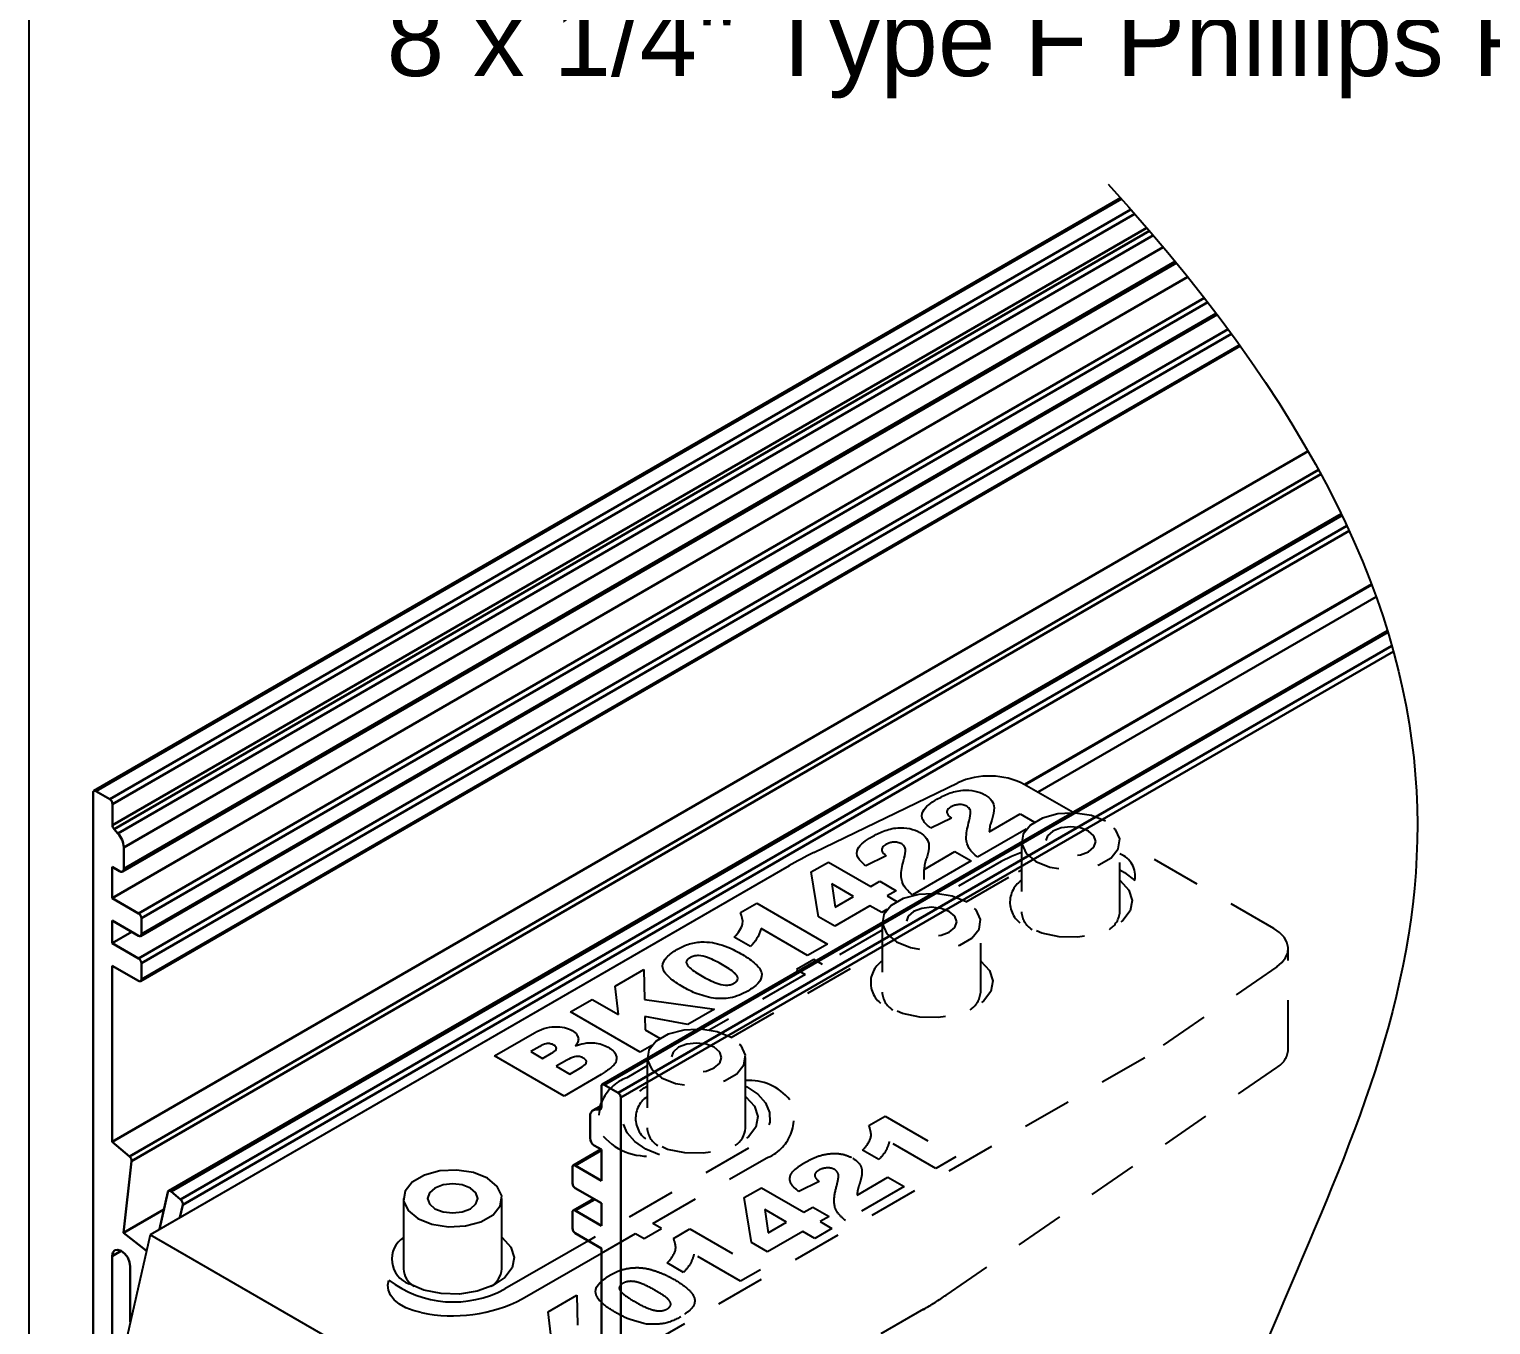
# Model space of a CAD drawing. Extents: x -1.2 to 11.7, y -13.3 to 0.
# Drawn here: x 0 to 3.71, y -10.196 to -6.909 of the extents above; entities that cross this region are included whole.
import ezdxf
from ezdxf import colors
from ezdxf.entities.mleader import LeaderData, LeaderLine
from ezdxf.math import Vec2, Vec3

# ---------------------------------------------------------------- set-up
doc = ezdxf.new("R2010")
doc.units = 0
doc.header["$LTSCALE"] = 0.5
doc.header["$MEASUREMENT"] = 0
doc.linetypes.add('HIDDEN', pattern=[0.375, 0.25, -0.125])
for name, color, linetype in [('Dimension', 10, 'CONTINUOUS'), ('FAB DWG', 221, 'CONTINUOUS'), ('Housing', 150, 'CONTINUOUS')]:
    doc.layers.add(name, color=color, linetype=linetype)
doc.layers.add('Jig', color=41, linetype='CONTINUOUS', lineweight=13)
doc.layers.add('Text-Unprinted', color=131, linetype='CONTINUOUS', plot=False)
doc.styles.get("Standard").update_dxf_attribs({"font": 'arial.ttf'})

msp = doc.modelspace()

# ---------------------------------------------------------------- linework, layer by layer
at = {"layer": 'Dimension', "transparency": 16777216}
msp.add_open_spline([(2.7389, -7.3014), (3.8872, -8.5595), (3.1675, -10.1033), (2.5841, -11.6177), (3.0987, -12.2446)], degree=3, dxfattribs=at)
at = {"layer": 'Housing', "lineweight": 30, "transparency": 16777216}
for p, q in [((2.7707, -7.3365), (0.164, -8.8413)), ((2.7727, -7.3387), (0.169, -8.8418)), ((2.7967, -7.3657), (0.2044, -8.8622)), ((2.8062, -7.3765), (0.2114, -8.8745)), ((2.8373, -7.4123), (0.2114, -8.9282)), ((2.8442, -7.4203), (0.2154, -8.9378)), ((2.8537, -7.4313), (0.2251, -8.9488)), ((2.8788, -7.4611), (0.2399, -8.9845)), ((0.2368, -9.0455), (2.9121, -7.5011)), ((2.9092, -7.4977), (0.2399, -9.0387)), ((2.9411, -7.5369), (0.2107, -9.1132)), ((2.983, -7.59), (0.2777, -9.1518)), ((2.9918, -7.6013), (0.2847, -9.1641)), ((0.2827, -9.2095), (3.0152, -7.632)), ((3.0134, -7.6296), (0.2847, -9.2049)), ((3.0433, -7.6696), (0.2777, -9.2661)), ((0.2827, -9.3238), (3.0742, -7.7122)), ((3.0517, -7.681), (0.2847, -9.2784)), ((3.0725, -7.7098), (0.2847, -9.3192)), ((3.2464, -7.9791), (0.2107, -9.7316)), ((3.2727, -8.0261), (0.2545, -9.7685)), ((3.279, -8.0377), (0.2599, -9.7806)), ((3.3302, -8.1378), (0.3537, -9.8561)), ((3.3323, -8.142), (0.3603, -9.8577)), ((3.345, -8.1689), (0.3844, -9.8781)), ((3.3508, -8.1815), (0.3897, -9.8909)), ((3.4073, -8.3166), (2.5266, -8.8251)), ((2.5281, -8.8259), (3.4078, -8.3181)), ((3.4191, -8.3487), (2.5602, -8.8445)), ((3.4479, -8.4353), (1.4543, -9.5862)), ((3.4488, -8.4382), (1.4593, -9.5867)), ((3.459, -8.4731), (1.4947, -9.6071)), ((3.4629, -8.4872), (1.5017, -9.6193)), ((0.1619, -8.8459), (0.1619, -12.2059)), ((0.2044, -8.8622), (0.169, -8.8418)), ((0.2114, -8.9282), (0.2114, -8.8745)), ((0.2251, -8.9488), (0.2154, -8.9378)), ((0.2399, -9.0387), (0.2399, -8.9845)), ((0.2107, -9.0341), (0.2293, -9.0448)), ((0.2107, -9.1132), (0.2107, -9.0341)), ((0.2777, -9.1518), (0.2107, -9.1132)), ((0.2107, -9.1703), (0.2777, -9.209)), ((0.2107, -9.2275), (0.2107, -9.1703)), ((0.2602, -9.1989), (0.2107, -9.2275)), ((0.2847, -9.2049), (0.2847, -9.1641)), ((0.2777, -9.2661), (0.2107, -9.2275)), ((0.2107, -9.2846), (0.2777, -9.3233)), ((0.2107, -9.7316), (0.2107, -9.2846)), ((0.2847, -9.3192), (0.2847, -9.2784)), ((1.4523, -9.5908), (1.4523, -9.6445)), ((1.4947, -9.6071), (1.4593, -9.5867)), ((1.4523, -9.6391), (1.4315, -9.6511)), ((1.4523, -9.6414), (1.4386, -9.6493)), ((1.5017, -12.9794), (1.5017, -9.6193)), ((1.4238, -9.668), (1.4238, -9.7221)), ((1.4483, -9.6495), (1.4386, -9.6493)), ((1.4515, -9.6476), (1.4483, -9.6495)), ((0.2545, -9.7685), (0.2107, -9.7316)), ((1.4516, -9.7504), (1.381, -9.7912)), ((1.453, -9.753), (1.386, -9.7917)), ((1.4344, -9.7405), (1.453, -9.7512)), ((1.453, -9.7512), (1.453, -9.8303)), ((0.2392, -9.9622), (0.2599, -9.7806)), ((1.453, -9.8303), (1.386, -9.7917)), ((1.379, -9.7957), (1.379, -9.8366)), ((0.3518, -9.859), (0.3305, -9.9534)), ((0.3844, -9.8781), (0.3603, -9.8577)), ((1.386, -9.8488), (1.453, -9.8875)), ((0.3419, -9.903), (0.2392, -9.9622)), ((0.3824, -9.9234), (0.3897, -9.8909)), ((1.4326, -9.8757), (1.381, -9.9055)), ((1.4355, -9.8774), (1.386, -9.906)), ((1.453, -9.8875), (1.453, -9.9446)), ((1.379, -9.9101), (1.379, -9.9509)), ((1.453, -9.9446), (1.386, -9.906)), ((0.2974, -10.0077), (0.2392, -9.9622)), ((1.386, -9.9631), (1.453, -10.0018)), ((0.2337, -10.0082), (0.2107, -10.0214)), ((1.453, -10.0018), (1.453, -10.4487)), ((0.2107, -11.1887), (0.2107, -10.0214)), ((0.2566, -10.048), (0.2566, -10.1881))]:
    msp.add_line(p, q, dxfattribs=at)
at = {"layer": 'Housing', "lineweight": 30, "transparency": 16777216, "flags": 128}
for points in [[(1.4523, -9.6333), (1.4502, -9.6379), (1.4491, -9.6409)], [(0.3603, -9.8577), (0.3589, -9.8567), (0.3575, -9.856), (0.3562, -9.8557), (0.3549, -9.8557), (0.3538, -9.856), (0.3529, -9.8567), (0.3522, -9.8577), (0.3518, -9.859)], [(0.2107, -10.0214), (0.2124, -10.0123), (0.2174, -10.0065), (0.2249, -10.0051), (0.2337, -10.0082), (0.2425, -10.0153), (0.2499, -10.0253), (0.2549, -10.0368), (0.2566, -10.048)]]:
    msp.add_lwpolyline(points, dxfattribs=at)
at = {"layer": 'Housing', "lineweight": 30, "transparency": 16777216}
for centre, radius, start, end in [((0.1662, -8.8452), 0.00437, 50.8649, 189.225), ((0.1961, -8.8752), 0.0154, 2.6055, 57.3945), ((0.2269, -8.9274), 0.0155, 182.7706, 222.1811), ((0.1826, -8.9873), 0.0574, 2.7706, 42.1811), ((0.2334, -9.0397), 0.00655, 230.8026, 9.2112), ((0.2694, -9.1648), 0.0154, 2.6055, 57.3945), ((0.2804, -9.2056), 0.00437, 230.7967, 9.214), ((0.2694, -9.2791), 0.0154, 2.6055, 57.3945), ((0.2804, -9.3199), 0.00437, 230.7967, 9.214), ((1.4566, -9.5901), 0.00437, 50.7967, 189.214), ((1.4864, -9.62), 0.0154, 2.6055, 57.3945), ((1.448, -9.6452), 0.0043, 273.1976, 10.0373), ((1.4395, -9.6652), 0.0159, 93.198, 190.0387), ((1.4468, -9.7211), 0.0231, 182.6062, 237.395), ((0.2448, -9.7801), 0.0151, 358.2494, 50.1244), ((1.3833, -9.795), 0.00437, 50.7967, 189.214), ((1.3943, -9.8359), 0.0154, 182.6055, 237.3945), ((0.3751, -9.8894), 0.0146, 354.0461, 50.793), ((1.3833, -9.9094), 0.00437, 50.7967, 189.214), ((1.3943, -9.9502), 0.0154, 182.6055, 237.3945)]:
    msp.add_arc(centre, radius, start, end, dxfattribs=at)
at = {"layer": 'Jig', "linetype": 'Continuous', "lineweight": 25, "transparency": 16777216}
for p, q in [((1.9915, -8.9976), (2.3572, -8.8204)), ((2.6497, -8.8961), (2.5259, -8.8247)), ((2.4371, -8.9447), (2.5153, -8.8995)), ((2.5153, -8.8995), (2.5516, -8.9205)), ((2.6516, -8.8972), (2.6497, -8.8961)), ((2.3408, -8.9101), (2.2888, -8.9358)), ((2.531, -8.9382), (2.4074, -9.0095)), ((2.5188, -8.9692), (2.5188, -8.9717)), ((2.1755, -9.0056), (2.1235, -9.0312)), ((2.2718, -9.0401), (2.35, -8.995)), ((2.35, -8.995), (2.3913, -9.0188)), ((1.9287, -9.0308), (0.3066, -9.9672)), ((1.9849, -9.0467), (2.0286, -9.0215)), ((2.0036, -9.1608), (1.9849, -9.0467)), ((2.0286, -9.0215), (2.1365, -9.0838)), ((2.3913, -9.0188), (2.2421, -9.105)), ((2.2718, -9.0656), (2.2718, -9.0401)), ((2.5112, -9.0458), (2.5188, -9.0417)), ((2.0373, -9.0769), (2.0456, -9.1362)), ((2.0928, -9.1089), (2.0373, -9.0769)), ((2.1365, -9.0838), (2.1594, -9.0705)), ((2.1594, -9.0705), (2.2007, -9.0944)), ((1.8059, -9.15), (1.8472, -9.1262)), ((1.8472, -9.1262), (2.0263, -9.2296)), ((2.0456, -9.1362), (2.0928, -9.1089)), ((2.2007, -9.0944), (2.1778, -9.1076)), ((2.1778, -9.1076), (2.2026, -9.1219)), ((2.0446, -9.1845), (2.0036, -9.1608)), ((2.1342, -9.1328), (2.0446, -9.1845)), ((2.164, -9.15), (2.1342, -9.1328)), ((2.1774, -9.1423), (2.164, -9.15)), ((1.9758, -9.2587), (1.8576, -9.1905)), ((2.1653, -9.1734), (2.1653, -9.1758)), ((1.8311, -9.2362), (1.7898, -9.2123)), ((2.0263, -9.2296), (1.9758, -9.2587)), ((1.9919, -9.269), (1.9477, -9.2946)), ((1.9978, -9.2724), (1.9919, -9.269)), ((1.487, -9.3368), (1.5602, -9.2945)), ((1.5602, -9.2945), (1.5618, -9.37)), ((1.9477, -9.2946), (1.9536, -9.298)), ((1.4962, -9.4086), (1.487, -9.3368)), ((1.3743, -9.4018), (1.4294, -9.37)), ((1.4294, -9.37), (1.4962, -9.4086)), ((1.5618, -9.37), (1.7393, -9.3952)), ((1.551, -9.5039), (1.3743, -9.4018)), ((1.5627, -9.4137), (1.5634, -9.4474)), ((1.672, -9.4341), (1.5627, -9.4137)), ((1.7393, -9.3952), (1.672, -9.4341)), ((1.1814, -9.5132), (1.2827, -9.4547)), ((1.5634, -9.4474), (1.6012, -9.4692)), ((1.2958, -9.4895), (1.2732, -9.5026)), ((1.5808, -9.4867), (1.551, -9.5039)), ((1.3582, -9.6152), (1.1814, -9.5132)), ((1.2732, -9.5026), (1.3031, -9.5198)), ((1.3031, -9.5198), (1.3254, -9.5069)), ((1.3649, -9.5239), (1.3375, -9.5397)), ((1.5686, -9.5178), (1.5686, -9.5202)), ((1.8186, -9.6964), (1.8186, -9.5178)), ((1.3375, -9.5397), (1.372, -9.5596)), ((1.4522, -9.5609), (1.3582, -9.6152)), ((1.372, -9.5596), (1.3994, -9.5437)), ((1.561, -9.5943), (1.5686, -9.59)), ((0.9499, -9.875), (0.9499, -10.0536)), ((1.1999, -10.0536), (1.1999, -9.875)), ((0.3066, -9.9672), (0.2295, -10.308)), ((1.1803, -10.4716), (0.3066, -9.9672)), ((1.4194, -9.9823), (1.2075, -10.1046)), ((1.2517, -10.1301), (1.453, -10.0139)), ((1.3169, -10.1632), (1.3901, -10.1209)), ((1.3901, -10.1209), (1.3917, -10.1964)), ((1.3261, -10.235), (1.3169, -10.1632))]:
    msp.add_line(p, q, dxfattribs=at)
at = {"layer": 'Jig', "linetype": 'HIDDEN', "lineweight": 25, "transparency": 16777216}
for p, q in [((2.5188, -8.9717), (2.5188, -9.1479)), ((3.1594, -9.1904), (2.7686, -8.9648)), ((2.7688, -9.1479), (2.7688, -8.9692)), ((2.467, -9.0203), (2.3226, -9.1037)), ((2.3787, -9.1223), (2.5112, -9.0458)), ((2.1653, -9.1945), (2.014, -9.2818)), ((2.1653, -9.1758), (2.1653, -9.352)), ((2.4153, -9.352), (2.4153, -9.1734)), ((1.782, -9.4668), (2.1653, -9.2455)), ((2.014, -9.2818), (1.9978, -9.2724)), ((3.196, -9.4966), (3.196, -9.2414)), ((1.9698, -9.3073), (1.726, -9.4481)), ((1.9536, -9.298), (1.9698, -9.3073)), ((3.1668, -9.2878), (2.8322, -9.518)), ((2.8322, -9.518), (1.2766, -10.416)), ((1.5686, -9.5202), (1.5686, -9.6964)), ((1.5686, -9.5389), (1.5169, -9.5688)), ((2.3279, -10.1202), (3.1668, -9.543)), ((2.1317, -9.6902), (2.173, -9.6663)), ((2.173, -9.6663), (2.3521, -9.7697)), ((1.8262, -9.7474), (1.4194, -9.9823)), ((2.1569, -9.7763), (2.1156, -9.7524)), ((2.3016, -9.7988), (2.1834, -9.7306)), ((1.5831, -9.9388), (1.8704, -9.7729)), ((2.3521, -9.7697), (2.3016, -9.7988)), ((2.1017, -9.8665), (2.1799, -9.8214)), ((2.1799, -9.8214), (2.2212, -9.8452)), ((1.8148, -9.8731), (1.8585, -9.8479)), ((1.8585, -9.8479), (1.9664, -9.9102)), ((2.0054, -9.832), (1.9534, -9.8576)), ((2.2212, -9.8452), (2.072, -9.9314)), ((1.8335, -9.9872), (1.8148, -9.8731)), ((1.9227, -9.9353), (1.8672, -9.9033)), ((1.8672, -9.9033), (1.8755, -9.9626)), ((1.9664, -9.9102), (1.9893, -9.8969)), ((1.9893, -9.8969), (2.0307, -9.9208)), ((1.6052, -9.9515), (1.5831, -9.9388)), ((1.8755, -9.9626), (1.9227, -9.9353)), ((2.0307, -9.9208), (2.0077, -9.934)), ((2.0077, -9.934), (2.0375, -9.9512)), ((1.453, -10.0139), (1.539, -9.9643)), ((1.539, -9.9643), (1.561, -9.977)), ((1.561, -9.977), (1.6052, -9.9515)), ((1.6358, -9.9764), (1.6771, -9.9526)), ((1.6771, -9.9526), (1.8562, -10.056)), ((1.9641, -9.9592), (1.8745, -10.0109)), ((1.9939, -9.9764), (1.9641, -9.9592)), ((2.0375, -9.9512), (1.9939, -9.9764)), ((1.8057, -10.0851), (1.6875, -10.0169)), ((1.8745, -10.0109), (1.8335, -9.9872)), ((1.661, -10.0626), (1.6197, -10.0387)), ((1.8562, -10.056), (1.8057, -10.0851)), ((2.2703, -10.1564), (1.3545, -10.6851))]:
    msp.add_line(p, q, dxfattribs=at)
at = {"layer": 'Jig', "linetype": 'Continuous', "lineweight": 25, "transparency": 16777216, "flags": 128}
for points in [[(2.6469, -8.8978), (2.6115, -8.8995), (2.5721, -8.9101), (2.5414, -8.9279), (2.5231, -8.9506), (2.52, -8.971)], [(2.7322, -8.9182), (2.6966, -8.9038), (2.6547, -8.8974), (2.6469, -8.8978)], [(2.2933, -9.1019), (2.2579, -9.1036), (2.2186, -9.1142), (2.1879, -9.132), (2.1695, -9.1547), (2.1664, -9.1751)], [(2.3786, -9.1223), (2.3431, -9.108), (2.3011, -9.1015), (2.2933, -9.1019)], [(1.6967, -9.4463), (1.6613, -9.4481), (1.6219, -9.4587), (1.5912, -9.4764), (1.5729, -9.4991), (1.5698, -9.5195)], [(1.782, -9.4667), (1.7465, -9.4524), (1.7045, -9.4459), (1.6967, -9.4463)], [(1.1633, -9.8239), (1.1277, -9.8096), (1.0858, -9.8031), (1.0426, -9.8053), (1.0032, -9.8158), (0.9725, -9.8336), (0.9542, -9.8563), (0.9504, -9.8812), (0.9616, -9.9054), (0.9865, -9.926), (1.0221, -9.9404), (1.064, -9.9468), (1.1073, -9.9447), (1.1466, -9.9341), (1.1773, -9.9163), (1.1957, -9.8936), (1.1994, -9.8687), (1.1882, -9.8445), (1.1633, -9.8239)], [(1.1202, -9.8488), (1.0994, -9.8408), (1.0749, -9.838), (1.0504, -9.8408), (1.0297, -9.8488), (1.0158, -9.8608), (1.0109, -9.875), (1.0158, -9.8891), (1.0297, -9.9011), (1.0504, -9.9091), (1.0749, -9.9119), (1.0994, -9.9091), (1.1202, -9.9011), (1.134, -9.8891), (1.1389, -9.875), (1.134, -9.8608), (1.1202, -9.8488)], [(1.1999, -9.9739), (1.2006, -9.9745), (1.2224, -9.9983), (1.2311, -10.0247), (1.2258, -10.0514), (1.2072, -10.076), (1.1768, -10.0964), (1.1374, -10.1107), (1.0924, -10.1177), (1.0459, -10.1167), (1.0019, -10.1078), (0.9644, -10.0918)], [(0.9952, -10.1648), (0.9746, -10.1596), (0.9559, -10.1523), (0.9398, -10.1432), (0.9268, -10.1325), (0.9173, -10.1207), (0.9117, -10.1081), (0.9101, -10.0951), (0.9125, -10.0822)]]:
    msp.add_lwpolyline(points, dxfattribs=at)
at = {"layer": 'Jig', "linetype": 'HIDDEN', "lineweight": 25, "transparency": 16777216, "flags": 128}
for points in [[(2.52, -8.971), (2.5193, -8.9755), (2.5305, -8.9997), (2.5554, -9.0203), (2.591, -9.0346), (2.6329, -9.0411), (2.6762, -9.039), (2.7155, -9.0284), (2.7462, -9.0106), (2.7645, -8.9879), (2.7683, -8.963), (2.7571, -8.9388), (2.7322, -8.9182)], [(2.6891, -8.9431), (2.6683, -8.9351), (2.6438, -8.9323), (2.6193, -8.9351), (2.5986, -8.9431), (2.5847, -8.9551), (2.5798, -8.9692), (2.5847, -8.9834), (2.5986, -8.9954), (2.6193, -9.0034), (2.6438, -9.0062), (2.6683, -9.0034), (2.6891, -8.9954), (2.7029, -8.9834), (2.7078, -8.9692), (2.7029, -8.9551), (2.6891, -8.9431)], [(2.5188, -8.9974), (2.4932, -9.0072), (2.467, -9.0203)], [(2.7688, -9.0417), (2.7807, -9.0484), (2.8062, -9.0682)], [(2.7688, -9.0682), (2.7695, -9.0688), (2.7913, -9.0926), (2.7999, -9.119), (2.7947, -9.1457), (2.7761, -9.1703), (2.7457, -9.1907), (2.7063, -9.205), (2.6613, -9.212), (2.6148, -9.211), (2.5708, -9.2021), (2.5333, -9.1861)], [(2.1664, -9.1751), (2.1657, -9.1796), (2.177, -9.2038), (2.2019, -9.2244), (2.2374, -9.2388), (2.2794, -9.2452), (2.3226, -9.2431), (2.3619, -9.2325), (2.3926, -9.2147), (2.411, -9.192), (2.4148, -9.1671), (2.4035, -9.1429), (2.3786, -9.1223)], [(2.3355, -9.1472), (2.3147, -9.1392), (2.2903, -9.1364), (2.2658, -9.1392), (2.245, -9.1472), (2.2311, -9.1592), (2.2263, -9.1734), (2.2311, -9.1875), (2.245, -9.1995), (2.2658, -9.2075), (2.2903, -9.2103), (2.3147, -9.2075), (2.3355, -9.1995), (2.3494, -9.1875), (2.3543, -9.1734), (2.3494, -9.1592), (2.3355, -9.1472)], [(3.1668, -9.2878), (3.18, -9.2768), (3.1894, -9.2646), (3.1948, -9.2516), (3.1959, -9.2383), (3.1928, -9.225), (3.1855, -9.2124), (3.1742, -9.2007), (3.1594, -9.1904)], [(2.4153, -9.2723), (2.416, -9.2729), (2.4377, -9.2967), (2.4464, -9.3231), (2.4412, -9.3498), (2.4226, -9.3744), (2.3922, -9.3948), (2.3527, -9.4091), (2.3077, -9.4161), (2.2612, -9.4151), (2.2172, -9.4062), (2.1798, -9.3902)], [(1.5698, -9.5195), (1.5691, -9.5241), (1.5803, -9.5483), (1.6052, -9.5688), (1.6408, -9.5832), (1.6827, -9.5897), (1.726, -9.5875), (1.7653, -9.5769), (1.796, -9.5592), (1.8144, -9.5365), (1.8182, -9.5115), (1.8069, -9.4873), (1.782, -9.4667)], [(1.7389, -9.4916), (1.7181, -9.4836), (1.6936, -9.4808), (1.6691, -9.4836), (1.6484, -9.4916), (1.6345, -9.5036), (1.6296, -9.5178), (1.6345, -9.5319), (1.6484, -9.5439), (1.6691, -9.5519), (1.6936, -9.5547), (1.7181, -9.5519), (1.7389, -9.5439), (1.7528, -9.5319), (1.7576, -9.5178), (1.7528, -9.5036), (1.7389, -9.4916)], [(1.5999, -9.7646), (1.5655, -9.7499), (1.5377, -9.731), (1.5181, -9.709), (1.5077, -9.685), (1.507, -9.6603), (1.5161, -9.6361), (1.5344, -9.6137), (1.561, -9.5943)], [(1.8186, -9.5902), (1.8218, -9.5919), (1.8495, -9.6107), (1.8691, -9.6327), (1.8795, -9.6567), (1.8802, -9.6815), (1.8712, -9.7057), (1.8529, -9.728), (1.8262, -9.7474)], [(1.8186, -9.6168), (1.8193, -9.6173), (1.8411, -9.6411), (1.8498, -9.6675), (1.8446, -9.6942), (1.8259, -9.7189), (1.7956, -9.7392), (1.7561, -9.7536), (1.7111, -9.7605), (1.6646, -9.7595), (1.6206, -9.7506), (1.5831, -9.7347)]]:
    msp.add_lwpolyline(points, dxfattribs=at)
at = {"layer": 'Jig', "linetype": 'Continuous', "lineweight": 25, "transparency": 16777216}
for centre, radius, start, end in [((2.4371, -8.9975), 0.1943, 62.8052, 114.3071), ((1.8277, -9.7073), 0.1318, 38.7082, 93.9667), ((1.7587, -9.6908), 0.0602, 303.4235, 354.6466), ((0.9873, -10.0292), 0.0667, 124.1136, 249.9227), ((1.0056, -10.0505), 0.0558, 183.1448, 238.7852), ((1.14, -10.048), 0.0602, 303.4235, 354.6466), ((1.0773, -9.8661), 0.2717, 232.6702, 298.6374), ((1.0745, -9.7859), 0.3871, 258.1851, 297.2428)]:
    msp.add_arc(centre, radius, start, end, dxfattribs=at)
at = {"layer": 'Jig', "linetype": 'HIDDEN', "lineweight": 25, "transparency": 16777216}
for centre, radius, start, end in [((2.7484, -9.0565), 0.059, 348.4828, 69.7566), ((2.5562, -9.1235), 0.0667, 124.1136, 249.9227), ((2.5745, -9.1448), 0.0558, 183.1448, 238.7852), ((2.7089, -9.1423), 0.0602, 303.4235, 354.6466), ((2.2027, -9.3276), 0.0667, 124.1136, 249.9227), ((2.2209, -9.3489), 0.0558, 183.1448, 238.7852), ((2.3553, -9.3464), 0.0602, 303.4235, 354.6466), ((3.138, -9.4924), 0.0582, 299.6454, 355.8931), ((1.5538, -9.6701), 0.1078, 110.0633, 205.6985), ((1.606, -9.672), 0.0667, 124.1136, 249.9227), ((1.8334, -9.6716), 0.1078, 290.0633, 25.6985), ((1.5695, -9.6171), 0.1506, 221.496, 281.6378), ((1.6243, -9.6933), 0.0558, 183.1448, 238.7852)]:
    msp.add_arc(centre, radius, start, end, dxfattribs=at)
at = {"layer": 'Jig', "linetype": 'Continuous', "lineweight": 25, "transparency": 16777216}
msp.add_ellipse((2.0718, -9.0529), major_axis=(0.2809, 0.12), ratio=0.273814, start_param=1.74249, end_param=1.985316, dxfattribs=at)
at = {"layer": 'Jig', "linetype": 'HIDDEN', "lineweight": 25, "transparency": 16777216}
msp.add_ellipse((2.2321, -10.0738), major_axis=(0.2425, 0.1434), ratio=0.321847, start_param=4.679897, end_param=4.922723, dxfattribs=at)
at = {"layer": 'Jig', "linetype": 'Continuous', "lineweight": 25, "transparency": 16777216}
for points, knots in [([(2.2888, -8.9358), (2.281, -8.9293), (2.2655, -8.9165), (2.2652, -8.8934), (2.2823, -8.8757), (2.2968, -8.8669), (2.3041, -8.8624)], [0, 0, 0, 0, 0.280623, 0.558416, 0.778754, 1, 1, 1, 1]), ([(2.3041, -8.8624), (2.3135, -8.8572), (2.3324, -8.8468), (2.3666, -8.838), (2.4017, -8.8398), (2.4181, -8.8471), (2.4262, -8.8508)], [0, 0, 0, 0, 0.281517, 0.560668, 0.780351, 1, 1, 1, 1]), ([(2.4262, -8.8508), (2.4327, -8.8556), (2.4457, -8.8653), (2.4513, -8.8874), (2.447, -8.9028), (2.4444, -8.9122)], [0, 0, 0, 0, 0.279129, 0.558974, 1, 1, 1, 1]), ([(2.3398, -8.8816), (2.3364, -8.8839), (2.3297, -8.8885), (2.3284, -8.8998), (2.3361, -8.9062), (2.3408, -8.9101)], [0, 0, 0, 0, 0.2806478, 0.5594256, 1, 1, 1, 1]), ([(2.3805, -8.88), (2.377, -8.8786), (2.3701, -8.8756), (2.3577, -8.8756), (2.3473, -8.8778), (2.3423, -8.8803), (2.3398, -8.8816)], [0, 0, 0, 0, 0.278882, 0.558608, 0.779176, 1, 1, 1, 1]), ([(2.3847, -8.9227), (2.3869, -8.9146), (2.39, -8.9034), (2.3896, -8.8883), (2.3835, -8.8828), (2.3805, -8.88)], [0, 0, 0, 0, 0.561613, 0.781775, 1, 1, 1, 1]), ([(2.1388, -8.9579), (2.1482, -8.9526), (2.1671, -8.9422), (2.2013, -8.9334), (2.2364, -8.9352), (2.2528, -8.9425), (2.2609, -8.9462)], [0, 0, 0, 0, 0.281517, 0.560668, 0.780351, 1, 1, 1, 1]), ([(2.4074, -9.0095), (2.3994, -9.0024), (2.3834, -8.9881), (2.3759, -8.9574), (2.3814, -8.9359), (2.3847, -8.9227)], [0, 0, 0, 0, 0.279558, 0.55925, 1, 1, 1, 1]), ([(2.4444, -8.9122), (2.4432, -8.9159), (2.4412, -8.9219), (2.4386, -8.9303), (2.4375, -8.9375), (2.4372, -8.9423), (2.4371, -8.9447)], [0, 0, 0, 0, 0.340042, 0.560046, 0.779991, 1, 1, 1, 1]), ([(2.1235, -9.0312), (2.1157, -9.0248), (2.1002, -9.0119), (2.0999, -8.9889), (2.117, -8.9712), (2.1315, -8.9623), (2.1388, -8.9579)], [0, 0, 0, 0, 0.2806228, 0.5584158, 0.7787536, 1, 1, 1, 1]), ([(2.1745, -8.977), (2.1711, -8.9793), (2.1644, -8.9839), (2.1631, -8.9952), (2.1708, -9.0016), (2.1755, -9.0056)], [0, 0, 0, 0, 0.280648, 0.559426, 1, 1, 1, 1]), ([(2.2152, -8.9755), (2.2117, -8.974), (2.2048, -8.971), (2.1924, -8.9711), (2.182, -8.9732), (2.177, -8.9757), (2.1745, -8.977)], [0, 0, 0, 0, 0.278882, 0.558608, 0.779176, 1, 1, 1, 1]), ([(2.2194, -9.0181), (2.2216, -9.0101), (2.2247, -8.9988), (2.2243, -8.9837), (2.2182, -8.9782), (2.2152, -8.9755)], [0, 0, 0, 0, 0.5616127, 0.7817748, 1, 1, 1, 1]), ([(2.2609, -8.9462), (2.2674, -8.9511), (2.2804, -8.9608), (2.286, -8.9829), (2.2817, -8.9983), (2.2791, -9.0077)], [0, 0, 0, 0, 0.279129, 0.558974, 1, 1, 1, 1]), ([(2.2791, -9.0077), (2.2779, -9.0113), (2.2759, -9.0173), (2.2733, -9.0257), (2.2722, -9.0329), (2.2719, -9.0377), (2.2718, -9.0401)], [0, 0, 0, 0, 0.3400423, 0.5600456, 0.7799907, 1, 1, 1, 1]), ([(2.2421, -9.105), (2.2341, -9.0978), (2.2181, -9.0835), (2.2106, -9.0529), (2.2161, -9.0313), (2.2194, -9.0181)], [0, 0, 0, 0, 0.279558, 0.55925, 1, 1, 1, 1]), ([(1.7898, -9.2123), (1.7994, -9.2011), (1.8164, -9.1812), (1.8091, -9.1595), (1.8059, -9.15)], [0, 0, 0, 0, 0.560663, 1, 1, 1, 1]), ([(1.8576, -9.1905), (1.8547, -9.1994), (1.8496, -9.2154), (1.8368, -9.2298), (1.8311, -9.2362)], [0, 0, 0, 0, 0.559663, 1, 1, 1, 1]), ([(1.6441, -9.2434), (1.6529, -9.2387), (1.6706, -9.2293), (1.7034, -9.2233), (1.7347, -9.225), (1.7514, -9.2301), (1.7598, -9.2326)], [0, 0, 0, 0, 0.280493, 0.559597, 0.779659, 1, 1, 1, 1]), ([(1.7598, -9.2326), (1.769, -9.236), (1.7853, -9.2421), (1.7995, -9.2499), (1.8057, -9.2533)], [0, 0, 0, 0, 0.559917, 1, 1, 1, 1]), ([(1.6594, -9.3385), (1.6472, -9.331), (1.6229, -9.3161), (1.6022, -9.2882), (1.616, -9.2615), (1.6347, -9.2495), (1.6441, -9.2434)], [0, 0, 0, 0, 0.281491, 0.559748, 0.77913, 1, 1, 1, 1]), ([(1.6768, -9.2643), (1.6742, -9.2661), (1.669, -9.2697), (1.6665, -9.2793), (1.68, -9.2945), (1.6968, -9.3043), (1.7081, -9.311)], [0, 0, 0, 0, 0.124956, 0.249616, 0.49815, 1, 1, 1, 1]), ([(1.7599, -9.2825), (1.7482, -9.2758), (1.7307, -9.2658), (1.7035, -9.2582), (1.6865, -9.2597), (1.68, -9.2627), (1.6768, -9.2643)], [0, 0, 0, 0, 0.5018497, 0.750295, 0.8750626, 1, 1, 1, 1]), ([(1.8057, -9.2533), (1.8179, -9.2609), (1.8422, -9.2759), (1.865, -9.3034), (1.8527, -9.3308), (1.8337, -9.3428), (1.8241, -9.3489)], [0, 0, 0, 0, 0.281466, 0.560523, 0.779204, 1, 1, 1, 1]), ([(1.7081, -9.311), (1.7196, -9.3175), (1.7369, -9.3274), (1.7633, -9.3346), (1.7801, -9.3335), (1.7864, -9.3305), (1.7896, -9.3291)], [0, 0, 0, 0, 0.501702, 0.750445, 0.875181, 1, 1, 1, 1]), ([(1.7896, -9.3291), (1.7922, -9.3273), (1.7973, -9.3236), (1.7993, -9.3165), (1.7967, -9.3097), (1.7856, -9.2973), (1.7713, -9.2891), (1.7599, -9.2825)], [0, 0, 0, 0, 0.124746, 0.249408, 0.374355, 0.499578, 1, 1, 1, 1]), ([(1.7367, -9.3673), (1.7206, -9.3634), (1.6917, -9.3565), (1.6693, -9.344), (1.6594, -9.3385)], [0, 0, 0, 0, 0.558507, 1, 1, 1, 1]), ([(1.8241, -9.3489), (1.81, -9.3562), (1.7847, -9.3691), (1.7514, -9.3679), (1.7367, -9.3673)], [0, 0, 0, 0, 0.560178, 1, 1, 1, 1]), ([(1.2827, -9.4547), (1.2903, -9.4508), (1.3052, -9.443), (1.3329, -9.4382), (1.3594, -9.4404), (1.3718, -9.4461), (1.378, -9.449)], [0, 0, 0, 0, 0.280855, 0.560066, 0.780046, 1, 1, 1, 1]), ([(1.378, -9.449), (1.3829, -9.4525), (1.3917, -9.4586), (1.3933, -9.4664), (1.394, -9.4699)], [0, 0, 0, 0, 0.559379, 1, 1, 1, 1]), ([(1.3315, -9.4858), (1.3287, -9.4846), (1.3246, -9.4827), (1.3177, -9.4821), (1.3074, -9.4831), (1.301, -9.4867), (1.2958, -9.4895)], [0, 0, 0, 0, 0.24937, 0.374958, 0.500628, 1, 1, 1, 1]), ([(1.3254, -9.5069), (1.3305, -9.5039), (1.3369, -9.5001), (1.3384, -9.4939), (1.3372, -9.4898), (1.3338, -9.4874), (1.3315, -9.4858)], [0, 0, 0, 0, 0.499034, 0.624473, 0.750181, 1, 1, 1, 1]), ([(1.394, -9.4699), (1.3935, -9.4734), (1.3927, -9.4797), (1.3879, -9.4854), (1.3858, -9.4879)], [0, 0, 0, 0, 0.559166, 1, 1, 1, 1]), ([(1.3858, -9.4879), (1.3934, -9.4854), (1.4084, -9.4806), (1.433, -9.4793), (1.4543, -9.4836), (1.4645, -9.4888), (1.4696, -9.4914)], [0, 0, 0, 0, 0.280595, 0.559686, 0.779638, 1, 1, 1, 1]), ([(1.4696, -9.4914), (1.4741, -9.4943), (1.483, -9.5003), (1.4922, -9.5137), (1.4902, -9.5238), (1.4889, -9.53)], [0, 0, 0, 0, 0.280872, 0.561572, 1, 1, 1, 1]), ([(1.407, -9.5188), (1.4037, -9.5174), (1.3988, -9.5152), (1.3905, -9.5149), (1.3785, -9.5163), (1.3709, -9.5205), (1.3649, -9.5239)], [0, 0, 0, 0, 0.248884, 0.374616, 0.500146, 1, 1, 1, 1]), ([(1.3994, -9.5437), (1.4053, -9.5401), (1.4127, -9.5356), (1.4147, -9.5284), (1.4136, -9.5236), (1.4096, -9.5207), (1.407, -9.5188)], [0, 0, 0, 0, 0.498979, 0.624624, 0.750362, 1, 1, 1, 1]), ([(1.4889, -9.53), (1.4868, -9.5331), (1.4831, -9.5386), (1.4769, -9.5433), (1.4742, -9.5454)], [0, 0, 0, 0, 0.559347, 1, 1, 1, 1]), ([(1.4742, -9.5454), (1.4703, -9.5484), (1.4633, -9.5537), (1.4556, -9.5587), (1.4522, -9.5609)], [0, 0, 0, 0, 0.560095, 1, 1, 1, 1]), ([(1.453, -10.1393), (1.4443, -10.131), (1.4325, -10.1139), (1.4425, -10.0944), (1.4514, -10.0861), (1.453, -10.0847)], [0.3013143, 0.3013143, 0.3013143, 0.3013143, 0.5597483, 0.77913, 0.8254973, 0.8254973, 0.8254973, 0.8254973])]:
    msp.add_open_spline(points, degree=3, knots=knots, dxfattribs=at)
at = {"layer": 'Jig', "linetype": 'HIDDEN', "lineweight": 25, "transparency": 16777216}
for points, knots in [([(2.1156, -9.7524), (2.1252, -9.7413), (2.1422, -9.7213), (2.1349, -9.6997), (2.1317, -9.6902)], [0, 0, 0, 0, 0.560663, 1, 1, 1, 1]), ([(2.1834, -9.7306), (2.1805, -9.7395), (2.1754, -9.7555), (2.1626, -9.77), (2.1569, -9.7763)], [0, 0, 0, 0, 0.559663, 1, 1, 1, 1]), ([(1.9534, -9.8576), (1.9456, -9.8512), (1.9301, -9.8383), (1.9298, -9.8153), (1.9469, -9.7976), (1.9614, -9.7887), (1.9687, -9.7843)], [0, 0, 0, 0, 0.280623, 0.558416, 0.778754, 1, 1, 1, 1]), ([(1.9687, -9.7843), (1.9781, -9.779), (1.997, -9.7686), (2.0312, -9.7598), (2.0663, -9.7616), (2.0827, -9.7689), (2.0908, -9.7726)], [0, 0, 0, 0, 0.281517, 0.560668, 0.780351, 1, 1, 1, 1]), ([(2.0908, -9.7726), (2.0973, -9.7775), (2.1103, -9.7872), (2.1159, -9.8093), (2.1116, -9.8246), (2.109, -9.8341)], [0, 0, 0, 0, 0.279129, 0.558974, 1, 1, 1, 1]), ([(2.0044, -9.8034), (2.001, -9.8057), (1.9943, -9.8103), (1.9931, -9.8216), (2.0007, -9.828), (2.0054, -9.832)], [0, 0, 0, 0, 0.280648, 0.559426, 1, 1, 1, 1]), ([(2.0451, -9.8019), (2.0416, -9.8004), (2.0347, -9.7974), (2.0223, -9.7975), (2.0119, -9.7996), (2.0069, -9.8021), (2.0044, -9.8034)], [0, 0, 0, 0, 0.278882, 0.558608, 0.779176, 1, 1, 1, 1]), ([(2.0493, -9.8445), (2.0515, -9.8365), (2.0546, -9.8252), (2.0542, -9.8101), (2.0481, -9.8046), (2.0451, -9.8019)], [0, 0, 0, 0, 0.5616127, 0.7817748, 1, 1, 1, 1]), ([(2.072, -9.9314), (2.064, -9.9242), (2.048, -9.9099), (2.0405, -9.8792), (2.046, -9.8577), (2.0493, -9.8445)], [0, 0, 0, 0, 0.279558, 0.55925, 1, 1, 1, 1]), ([(2.109, -9.8341), (2.1078, -9.8377), (2.1058, -9.8437), (2.1032, -9.8521), (2.1021, -9.8593), (2.1018, -9.8641), (2.1017, -9.8665)], [0, 0, 0, 0, 0.340042, 0.560046, 0.779991, 1, 1, 1, 1]), ([(1.6197, -10.0387), (1.6293, -10.0275), (1.6463, -10.0076), (1.639, -9.9859), (1.6358, -9.9764)], [0, 0, 0, 0, 0.560663, 1, 1, 1, 1]), ([(1.6875, -10.0169), (1.6846, -10.0258), (1.6795, -10.0418), (1.6667, -10.0562), (1.661, -10.0626)], [0, 0, 0, 0, 0.559663, 1, 1, 1, 1]), ([(1.474, -10.0698), (1.4828, -10.0651), (1.5005, -10.0557), (1.5333, -10.0497), (1.5646, -10.0514), (1.5813, -10.0565), (1.5897, -10.059)], [0, 0, 0, 0, 0.280493, 0.559597, 0.779659, 1, 1, 1, 1]), ([(1.5067, -10.0907), (1.5041, -10.0925), (1.4989, -10.0961), (1.4964, -10.1057), (1.5099, -10.1208), (1.5267, -10.1307), (1.538, -10.1374)], [0, 0, 0, 0, 0.1249555, 0.2496157, 0.4981498, 1, 1, 1, 1]), ([(1.5898, -10.1089), (1.5781, -10.1022), (1.5606, -10.0922), (1.5334, -10.0846), (1.5164, -10.086), (1.51, -10.0891), (1.5067, -10.0907)], [0, 0, 0, 0, 0.5018497, 0.750295, 0.8750626, 1, 1, 1, 1]), ([(1.5897, -10.059), (1.5989, -10.0624), (1.6153, -10.0685), (1.6294, -10.0763), (1.6356, -10.0797)], [0, 0, 0, 0, 0.559917, 1, 1, 1, 1]), ([(1.6356, -10.0797), (1.6478, -10.0873), (1.6721, -10.1023), (1.6949, -10.1298), (1.6826, -10.1572), (1.6636, -10.1692), (1.654, -10.1753)], [0, 0, 0, 0, 0.281466, 0.560523, 0.779204, 1, 1, 1, 1]), ([(1.6195, -10.1555), (1.6221, -10.1537), (1.6272, -10.15), (1.6292, -10.1429), (1.6266, -10.1361), (1.6155, -10.1237), (1.6013, -10.1155), (1.5898, -10.1089)], [0, 0, 0, 0, 0.124746, 0.249408, 0.374355, 0.499578, 1, 1, 1, 1]), ([(1.4893, -10.1649), (1.4771, -10.1574), (1.464, -10.1494), (1.4537, -10.1399), (1.453, -10.1393)], [0, 0, 0, 0, 0.281491, 0.3013143, 0.3013143, 0.3013143, 0.3013143]), ([(1.5666, -10.1937), (1.5505, -10.1898), (1.5216, -10.1829), (1.4992, -10.1704), (1.4893, -10.1649)], [0, 0, 0, 0, 0.558507, 1, 1, 1, 1]), ([(1.538, -10.1374), (1.5495, -10.1439), (1.5668, -10.1538), (1.5932, -10.161), (1.61, -10.1599), (1.6163, -10.1569), (1.6195, -10.1555)], [0, 0, 0, 0, 0.501702, 0.750445, 0.875181, 1, 1, 1, 1]), ([(1.654, -10.1753), (1.6399, -10.1826), (1.6146, -10.1955), (1.5813, -10.1942), (1.5666, -10.1937)], [0, 0, 0, 0, 0.5601778, 1, 1, 1, 1])]:
    msp.add_open_spline(points, degree=3, knots=knots, dxfattribs=at)
msp.add_open_spline([(1.453, -10.0847), (1.4591, -10.0794), (1.4666, -10.0746), (1.474, -10.0698)], degree=3, dxfattribs=at)
at = {"layer": 'Text-Unprinted', "ltscale": 0.5, "transparency": 16777216}
msp.add_lwpolyline([(0, 0), (11.4553, 0), (11.4553, -13.3084), (0, -13.3084)], close=True, dxfattribs=at)

# ---------------------------------------------------------------- leaders
at = {"layer": 'FAB DWG', "ltscale": 0.5, "transparency": 16777216}
ml = msp.add_multileader_mtext('Standard', dxfattribs=at)
ml.set_content("\\A1;HW00814-00 \\P8 x 1/4'' Type F Phillips PH Screw", color=256)
ml.set_leader_properties()
ml.build(insert=Vec2(0, 0))
ml.multileader.update_dxf_attribs({"dogleg_length": 0.2669, "arrow_head_size": 0.18})
ctx = ml.context
ctx.base_point, ctx.char_height, ctx.arrow_head_size, ctx.landing_gap_size, ctx.plane_origin = Vec3(1.6513, -6.6215), 0.188, 0.18, 0.09, Vec3(5.3972, -7.0997)
ctx.text_align_type = 2
notes = []
notes.append((ctx, [(0, (1, 1, 0), (5.2812, -6.6215), (-1, 0), 0.36, [(0, [(6.0984, -4.9026)], 0, [])])]))
ctx.mtext.insert, ctx.mtext.rotation, ctx.mtext.width, ctx.mtext.alignment, ctx.mtext.flow_direction = Vec3(4.8312, -6.5259), 6.283185, 3.752964, 3, 5
for ctx, leaders in notes:
    for number, flags, end, landing, length, lines in leaders:
        leader = LeaderData()
        leader.index, (leader.has_last_leader_line, leader.has_dogleg_vector, leader.attachment_direction) = number, flags
        leader.last_leader_point, leader.dogleg_vector, leader.dogleg_length = Vec3(end), Vec3(landing), length
        for number, points, colour, breaks in lines:
            line = LeaderLine()
            line.index, line.vertices, line.color, line.breaks = number, Vec3.list(points), colors.encode_raw_color(colour), breaks
            leader.lines.append(line)
        ctx.leaders.append(leader)

doc.saveas('drawing.dxf')
